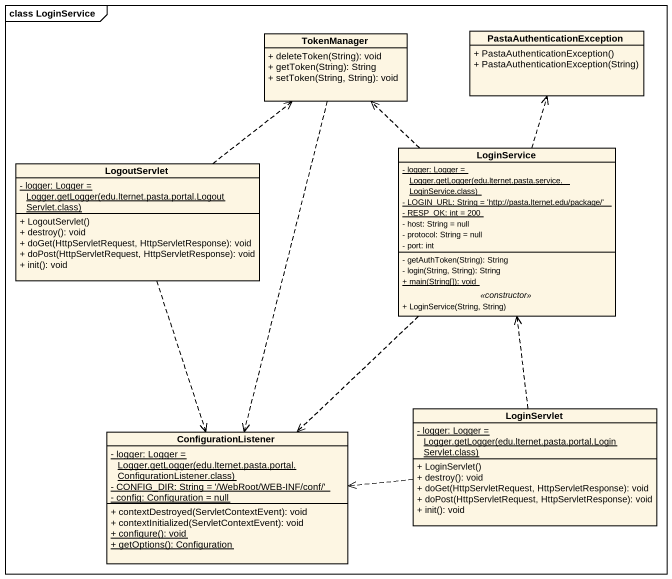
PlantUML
@startuml
mainframe class LoginService
hide circle
hide empty members
skinparam classAttributeIconSize 0
class PastaAuthenticationException {
  + PastaAuthenticationException()
  + PastaAuthenticationException(String)
}
class TokenManager {
  + deleteToken(String): void
  + getToken(String): String
  + setToken(String, String): void
}
class LogoutServlet {
  {static} {field} - logger: Logger = Logger.getLogger(edu.lternet.pasta.portal.LogoutServlet.class)
  + LogoutServlet()
  + destroy(): void
  + doGet(HttpServletRequest, HttpServletResponse): void
  + doPost(HttpServletRequest, HttpServletResponse): void
  + init(): void
}
class LoginService {
  {static} {field} - logger: Logger = Logger.getLogger(edu.lternet.pasta.service.LoginService.class)
  {static} - LOGIN_URL: String = 'http://pasta.lternet.edu/package/'
  {static} - RESP_OK: int = 200
  - host: String = null
  - protocol: String = null
  - port: int
  --
  - getAuthToken(String): String
  - login(String, String): String
  {static} + main(String[]): void
  .. <<constructor>> ..
  + LoginService(String, String)
}
class LoginServlet {
  {static} {field} - logger: Logger = Logger.getLogger(edu.lternet.pasta.portal.LoginServlet.class)
  + LoginServlet()
  + destroy(): void
  + doGet(HttpServletRequest, HttpServletResponse): void
  + doPost(HttpServletRequest, HttpServletResponse): void
  + init(): void
}
class ConfigurationListener {
  {static} {field} - logger: Logger = Logger.getLogger(edu.lternet.pasta.portal.ConfigurationListener.class)
  {static} - CONFIG_DIR: String = '/WebRoot/WEB-INF/conf/'
  {static} - config: Configuration = null
  + contextDestroyed(ServletContextEvent): void
  + contextInitialized(ServletContextEvent): void
  {static} + configure(): void
  {static} + getOptions(): Configuration
}
TokenManager ..> ConfigurationListener
LogoutServlet .up.> TokenManager
LogoutServlet ..> ConfigurationListener
LoginService .up.> PastaAuthenticationException
LoginService .up.> TokenManager
LoginService ..> ConfigurationListener
LoginServlet .up.> LoginService
LoginServlet .left.> ConfigurationListener
@enduml
